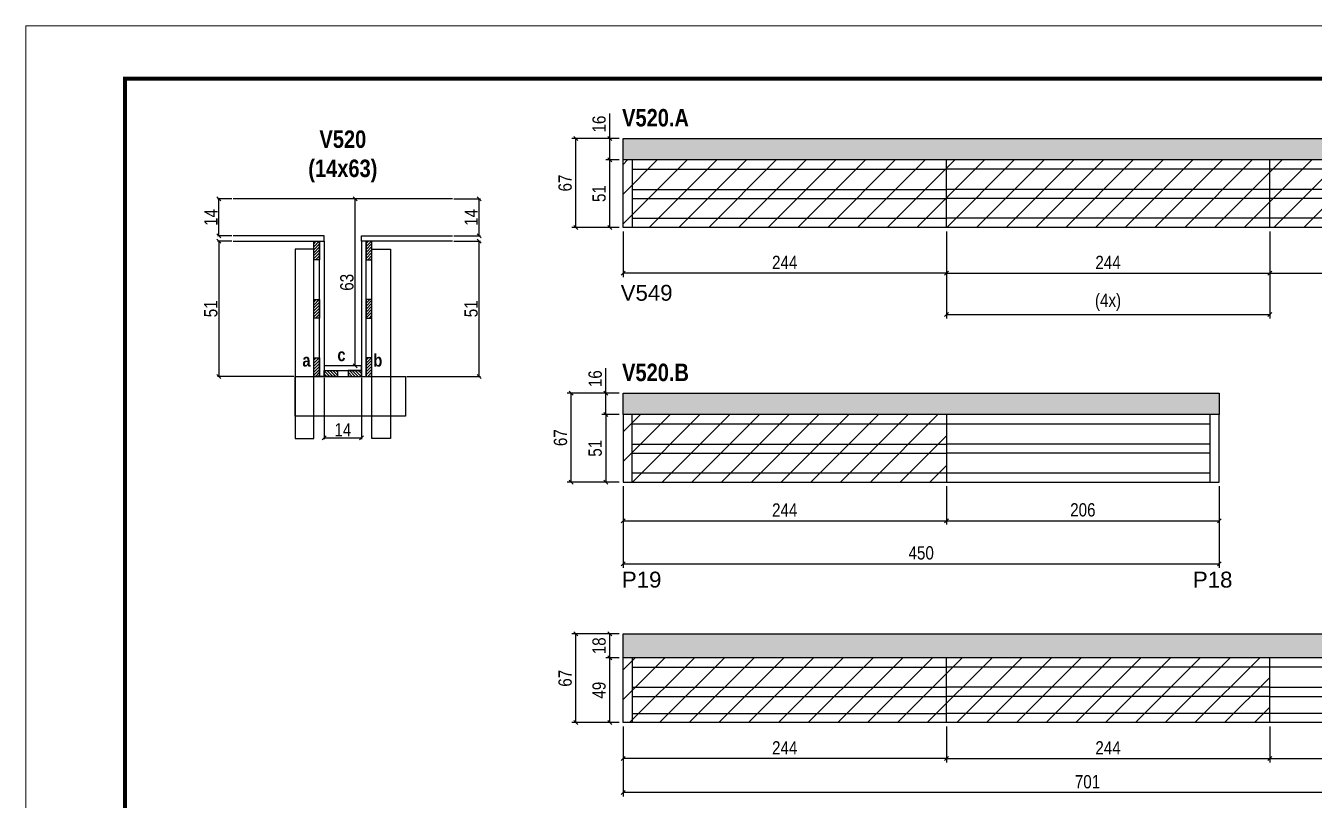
# Model space of a CAD drawing. Extents: x -15895 to 12929, y -2522 to 15173.
# Drawn here: x 4908 to 5880, y 11726 to 12311 of the extents above; entities that cross this region are included whole.
import ezdxf

# ---------------------------------------------------------------- set-up
doc = ezdxf.new("R2010")
doc.units = 0
doc.header["$PDMODE"] = 35
doc.header["$PDSIZE"] = -10
doc.linetypes.add('DASHED', pattern=[0.75, 0.5, -0.25])
for name, color, linetype in [('5', 5, 'Continuous'), ('COTA', 241, 'Continuous'), ('detalhes', 4, 'Continuous'), ('NOMENCLATURA', 7, 'Continuous'), ('Painéis', 200, 'Continuous'), ('SARR_2.2x7', 40, 'Continuous'), ('SARR_3.5x7', 81, 'Continuous')]:
    doc.layers.add(name, color=color, linetype=linetype)
for name, color, linetype, lineweight in [('CONCRETO', 251, 'Continuous', 25), ('Folhas', 255, 'Continuous', 9), ('Hachura', 251, 'Continuous', 9), ('SARRAFO DE PRESSAO', 251, 'DASHED', 9)]:
    doc.layers.add(name, color=color, linetype=linetype, lineweight=lineweight)
doc.styles.add('COTA TECNICA', font='techl___.ttf', dxfattribs={"height": 10})
doc.styles.add('COTA TECNICA 2X', font='techl___.ttf', dxfattribs={"height": 10})
doc.styles.get("Standard").update_dxf_attribs({"font": 'arial.ttf'})
doc.styles.add('TECNICA', font='techb___.ttf', dxfattribs={"height": 10})
doc.dimstyles.new('PAINEL', dxfattribs={"dimtxt": 10, "dimasz": 3, "dimexe": 3, "dimexo": 3, "dimgap": 3, "dimtad": 1, "dimdec": 1, "dimzin": 12, "dimdsep": 46, "dimtxsty": 'COTA TECNICA', "dimblk1": 'OBLIQUE', "dimblk2": 'OBLIQUE', "dimsah": 1, "dimcen": 0.9, "dimclrd": 4, "dimclre": 4, "dimclrt": 240, "dimadec": 1, "dimazin": 3, "dimtfac": 1, "dimtdec": 1, "dimtmove": 0, "dimatfit": 3, "dimfxl": 1, "dimtolj": 1, "dimtzin": 12, "dimarcsym": 0})
doc.dimstyles.new('SECAO', dxfattribs={"dimscale": 0.333333, "dimtxt": 5, "dimasz": 9, "dimexe": 3, "dimexo": 3, "dimgap": 3, "dimtad": 1, "dimdec": 1, "dimlfac": 0.5, "dimzin": 12, "dimdsep": 46, "dimtxsty": 'COTA TECNICA 2X', "dimblk1": 'OBLIQUE', "dimblk2": 'OBLIQUE', "dimsah": 1, "dimcen": 0.9, "dimclrd": 4, "dimclre": 4, "dimclrt": 240, "dimadec": 1, "dimazin": 3, "dimtfac": 1, "dimtdec": 1, "dimtmove": 0, "dimatfit": 3, "dimfxl": 1, "dimtolj": 1, "dimtzin": 12, "dimarcsym": 0})
pattern_1 = [(45, (-118387.018, -21131.5717), (-1.122532015, 1.122532015), [])]

# ---------------------------------------------------------------- blocks, each defined once
blk = doc.blocks.new('9999999999')
at = {"layer": 'Folhas'}
blk.add_lwpolyline([(98138.98, 34190.21), (99623.98, 34190.21), (99623.98, 35240.21), (98138.98, 35240.21)], close=True, dxfattribs=at)
at = {"layer": 'Folhas', "color": 30, "const_width": 3}
blk.add_lwpolyline([(98213.98, 34230.21), (99583.98, 34230.21), (99583.98, 35200.21), (98213.98, 35200.21)], close=True, dxfattribs=at)
blk = doc.blocks.new('_Oblique')
at = {"color": 0, "linetype": 'ByBlock', "lineweight": -2}
blk.add_line((-0.5, -0.5), (0.5, 0.5), dxfattribs=at)
blk = doc.blocks.new('*D131')
at = {"layer": 'COTA', "color": 4, "lineweight": -2, "transparency": 16777216}
for p, q in [((5063.45, 12147.97), (5052.66, 12147.97)), ((5053.66, 12147.97), (5053.66, 12045.97)), ((5110.15, 12045.97), (5052.66, 12045.97))]:
    blk.add_line(p, q, dxfattribs=at)
at = {"layer": 'Defpoints', "color": 0, "transparency": 16777216}
for p in [(5064.45, 12147.97), (5053.66, 12045.97), (5111.15, 12045.97, 0)]:
    blk.add_point(p, dxfattribs=at)
at = {"layer": 'COTA', "color": 4, "lineweight": -2, "transparency": 16777216, "xscale": 3, "yscale": 3, "zscale": 3}
for p, rotation in [((5053.66, 12147.97), 90), ((5053.66, 12045.97), 270)]:
    blk.add_blockref('_Oblique', p, dxfattribs=dict(at, rotation=rotation))
at = {"layer": 'COTA', "color": 240, "transparency": 16777216, "insert": (5047.55, 12096.97), "char_height": 10, "attachment_point": 5, "rotation": 90, "style": 'COTA TECNICA 2X'}
blk.add_mtext('\\A1;51', dxfattribs=at)
blk = doc.blocks.new('*D132')
at = {"layer": 'COTA', "color": 4, "lineweight": -2, "transparency": 16777216}
for p, q in [((5160.15, 12179.97), (5155.48, 12179.97)), ((5156.48, 12053.97), (5156.48, 12179.97)), ((5160.15, 12053.97), (5155.48, 12053.97))]:
    blk.add_line(p, q, dxfattribs=at)
at = {"layer": 'Defpoints', "color": 0, "transparency": 16777216}
for p in [(5156.48, 12179.97), (5161.15, 12179.97), (5161.15, 12053.97)]:
    blk.add_point(p, dxfattribs=at)
at = {"layer": 'COTA', "color": 4, "lineweight": -2, "transparency": 16777216, "xscale": 3, "yscale": 3, "zscale": 3}
for p, rotation in [((5156.48, 12179.97), 90), ((5156.48, 12053.97), 270)]:
    blk.add_blockref('_Oblique', p, dxfattribs=dict(at, rotation=rotation))
at = {"layer": 'COTA', "color": 240, "transparency": 16777216, "insert": (5150.26, 12116.97), "char_height": 10, "attachment_point": 5, "rotation": 90, "style": 'COTA TECNICA 2X'}
blk.add_mtext('\\A1;63', dxfattribs=at)
blk = doc.blocks.new('*D133')
at = {"layer": 'COTA', "color": 4, "lineweight": -2, "transparency": 16777216}
for p, q in [((5063.45, 12179.97), (5052.66, 12179.97)), ((5053.66, 12151.97), (5053.66, 12179.97)), ((5063.45, 12151.97), (5052.66, 12151.97))]:
    blk.add_line(p, q, dxfattribs=at)
at = {"layer": 'Defpoints', "color": 0, "transparency": 16777216}
for p in [(5053.66, 12179.97), (5064.45, 12179.97), (5064.45, 12151.97)]:
    blk.add_point(p, dxfattribs=at)
at = {"layer": 'COTA', "color": 4, "lineweight": -2, "transparency": 16777216, "xscale": 3, "yscale": 3, "zscale": 3}
for p, rotation in [((5053.66, 12179.97), 90), ((5053.66, 12151.97), 270)]:
    blk.add_blockref('_Oblique', p, dxfattribs=dict(at, rotation=rotation))
at = {"layer": 'COTA', "color": 240, "transparency": 16777216, "insert": (5047.59, 12165.97), "char_height": 10, "attachment_point": 5, "rotation": 90, "style": 'COTA TECNICA 2X'}
blk.add_mtext('\\A1;14', dxfattribs=at)
blk = doc.blocks.new('*D134')
at = {"layer": 'COTA', "color": 4, "lineweight": -2, "transparency": 16777216}
for p, q in [((5133.15, 12044.97), (5133.15, 11998.52)), ((5161.15, 12044.97), (5161.15, 11998.52)), ((5133.15, 11999.52), (5161.15, 11999.52))]:
    blk.add_line(p, q, dxfattribs=at)
at = {"layer": 'Defpoints', "color": 0, "transparency": 16777216}
for p in [(5133.15, 12045.97), (5161.15, 12045.97), (5161.15, 11999.52)]:
    blk.add_point(p, dxfattribs=at)
at = {"layer": 'COTA', "color": 4, "lineweight": -2, "transparency": 16777216, "xscale": 3, "yscale": 3, "zscale": 3, "rotation": 180}
blk.add_blockref('_Oblique', (5133.15, 11999.52), dxfattribs=at)
at = {"layer": 'COTA', "color": 4, "lineweight": -2, "transparency": 16777216, "xscale": 3, "yscale": 3, "zscale": 3}
blk.add_blockref('_Oblique', (5161.15, 11999.52), dxfattribs=at)
at = {"layer": 'COTA', "color": 240, "transparency": 16777216, "insert": (5147.15, 12005.59), "char_height": 10, "attachment_point": 5, "style": 'COTA TECNICA 2X'}
blk.add_mtext('\\A1;14', dxfattribs=at)
blk = doc.blocks.new('*D135')
at = {"layer": 'COTA', "color": 4, "lineweight": -2, "transparency": 16777216}
for p, q in [((5230.85, 12147.97), (5251.08, 12147.97)), ((5250.08, 12045.97), (5250.08, 12147.97)), ((5195.34, 12045.97), (5251.08, 12045.97))]:
    blk.add_line(p, q, dxfattribs=at)
at = {"layer": 'Defpoints', "color": 0, "transparency": 16777216}
for p in [(5229.85, 12147.97), (5250.08, 12147.97), (5194.34, 12045.97)]:
    blk.add_point(p, dxfattribs=at)
at = {"layer": 'COTA', "color": 4, "lineweight": -2, "transparency": 16777216, "xscale": 3, "yscale": 3, "zscale": 3}
for p, rotation in [((5250.08, 12147.97), 90), ((5250.08, 12045.97), 270)]:
    blk.add_blockref('_Oblique', p, dxfattribs=dict(at, rotation=rotation))
at = {"layer": 'COTA', "color": 240, "transparency": 16777216, "insert": (5243.97, 12096.97), "char_height": 10, "attachment_point": 5, "rotation": 90, "style": 'COTA TECNICA 2X'}
blk.add_mtext('\\A1;51', dxfattribs=at)
blk = doc.blocks.new('*D136')
at = {"layer": 'COTA', "color": 4, "lineweight": -2, "transparency": 16777216}
for p, q in [((5230.85, 12179.97), (5251.08, 12179.97)), ((5250.08, 12151.97), (5250.08, 12179.97)), ((5230.85, 12151.97), (5251.08, 12151.97))]:
    blk.add_line(p, q, dxfattribs=at)
at = {"layer": 'Defpoints', "color": 0, "transparency": 16777216}
for p in [(5229.85, 12179.97), (5250.08, 12179.97), (5229.85, 12151.97)]:
    blk.add_point(p, dxfattribs=at)
at = {"layer": 'COTA', "color": 4, "lineweight": -2, "transparency": 16777216, "xscale": 3, "yscale": 3, "zscale": 3}
for p, rotation in [((5250.08, 12179.97), 90), ((5250.08, 12151.97), 270)]:
    blk.add_blockref('_Oblique', p, dxfattribs=dict(at, rotation=rotation))
at = {"layer": 'COTA', "color": 240, "transparency": 16777216, "insert": (5244.01, 12165.97), "char_height": 10, "attachment_point": 5, "rotation": 90, "style": 'COTA TECNICA 2X'}
blk.add_mtext('\\A1;14', dxfattribs=at)
blk = doc.blocks.new('*D137')
at = {"layer": 'COTA', "color": 4, "linetype": 'ByBlock', "lineweight": -2, "transparency": 16777216}
for p, q in [((5358.62, 12155.46), (5358.62, 12120.92)), ((5602.62, 12155.46), (5602.62, 12120.92)), ((5602.62, 12123.92), (5358.62, 12123.92))]:
    blk.add_line(p, q, dxfattribs=at)
at = {"layer": 'Defpoints', "color": 0, "linetype": 'ByBlock', "transparency": 16777216}
for p in [(5358.62, 12158.46), (5602.62, 12158.46), (5358.62, 12123.92)]:
    blk.add_point(p, dxfattribs=at)
at = {"layer": 'COTA', "color": 4, "linetype": 'ByBlock', "lineweight": -2, "transparency": 16777216, "xscale": 3, "yscale": 3, "zscale": 3, "rotation": 180}
blk.add_blockref('_Oblique', (5358.62, 12123.92), dxfattribs=at)
at = {"layer": 'COTA', "color": 4, "linetype": 'ByBlock', "lineweight": -2, "transparency": 16777216, "xscale": 3, "yscale": 3, "zscale": 3}
blk.add_blockref('_Oblique', (5602.62, 12123.92), dxfattribs=at)
at = {"layer": 'COTA', "color": 240, "linetype": 'ByBlock', "transparency": 16777216, "insert": (5480.62, 12131.99), "char_height": 10, "attachment_point": 5, "style": 'COTA TECNICA'}
blk.add_mtext('\\A1;244', dxfattribs=at)
blk = doc.blocks.new('*D138')
at = {"layer": 'COTA', "color": 4, "lineweight": -2, "transparency": 16777216}
for p, q in [((5602.62, 12155.46), (5602.62, 12120.92)), ((5846.62, 12155.46), (5846.62, 12120.92)), ((5602.62, 12123.92), (5846.62, 12123.92))]:
    blk.add_line(p, q, dxfattribs=at)
at = {"layer": 'Defpoints', "color": 0, "transparency": 16777216}
for p in [(5602.62, 12158.46, 0), (5846.62, 12158.46, 0), (5846.62, 12123.92)]:
    blk.add_point(p, dxfattribs=at)
at = {"layer": 'COTA', "color": 4, "lineweight": -2, "transparency": 16777216, "xscale": 3, "yscale": 3, "zscale": 3, "rotation": 180}
blk.add_blockref('_Oblique', (5602.62, 12123.92), dxfattribs=at)
at = {"layer": 'COTA', "color": 4, "lineweight": -2, "transparency": 16777216, "xscale": 3, "yscale": 3, "zscale": 3}
blk.add_blockref('_Oblique', (5846.62, 12123.92), dxfattribs=at)
at = {"layer": 'COTA', "color": 240, "transparency": 16777216, "insert": (5724.62, 12131.99), "char_height": 10, "attachment_point": 5, "style": 'COTA TECNICA'}
blk.add_mtext('\\A1;244', dxfattribs=at)
blk = doc.blocks.new('*D139')
at = {"layer": 'COTA', "color": 4, "lineweight": -2, "transparency": 16777216}
for p, q in [((5846.62, 12155.46), (5846.62, 12120.92)), ((5995.62, 12155.46), (5995.62, 12120.92)), ((5846.62, 12123.92), (5995.62, 12123.92))]:
    blk.add_line(p, q, dxfattribs=at)
at = {"layer": 'Defpoints', "color": 0, "transparency": 16777216}
for p in [(5846.62, 12158.46, 0), (5995.62, 12158.46, 0), (5995.62, 12123.92)]:
    blk.add_point(p, dxfattribs=at)
at = {"layer": 'COTA', "color": 4, "lineweight": -2, "transparency": 16777216, "xscale": 3, "yscale": 3, "zscale": 3, "rotation": 180}
blk.add_blockref('_Oblique', (5846.62, 12123.92), dxfattribs=at)
at = {"layer": 'COTA', "color": 4, "lineweight": -2, "transparency": 16777216, "xscale": 3, "yscale": 3, "zscale": 3}
blk.add_blockref('_Oblique', (5995.62, 12123.92), dxfattribs=at)
at = {"layer": 'COTA', "color": 240, "transparency": 16777216, "insert": (5921.12, 12132.02), "char_height": 10, "attachment_point": 5, "style": 'COTA TECNICA'}
blk.add_mtext('\\A1;149', dxfattribs=at)
blk = doc.blocks.new('*D140')
at = {"layer": 'COTA', "color": 4, "lineweight": -2, "transparency": 16777216}
for p, q in [((5355.62, 12209.46), (5345.67, 12209.46)), ((5348.67, 12158.46), (5348.67, 12209.46)), ((5355.62, 12158.46), (5345.67, 12158.46))]:
    blk.add_line(p, q, dxfattribs=at)
at = {"layer": 'Defpoints', "color": 0, "transparency": 16777216}
for p in [(5348.67, 12209.46), (5358.62, 12209.46), (5358.62, 12158.46)]:
    blk.add_point(p, dxfattribs=at)
at = {"layer": 'COTA', "color": 4, "lineweight": -2, "transparency": 16777216, "xscale": 3, "yscale": 3, "zscale": 3}
for p, rotation in [((5348.67, 12209.46), 90), ((5348.67, 12158.46), 270)]:
    blk.add_blockref('_Oblique', p, dxfattribs=dict(at, rotation=rotation))
at = {"layer": 'COTA', "color": 240, "transparency": 16777216, "insert": (5340.56, 12183.96), "char_height": 10, "attachment_point": 5, "rotation": 90, "style": 'COTA TECNICA'}
blk.add_mtext('\\A1;51', dxfattribs=at)
blk = doc.blocks.new('*D141')
at = {"layer": 'COTA', "color": 4, "lineweight": -2, "transparency": 16777216}
for p, q in [((5348.67, 12225.46), (5348.67, 12244.48)), ((5355.62, 12225.46), (5345.67, 12225.46)), ((5348.67, 12209.46), (5348.67, 12225.46)), ((5355.62, 12209.46), (5345.67, 12209.46))]:
    blk.add_line(p, q, dxfattribs=at)
at = {"layer": 'Defpoints', "color": 0, "transparency": 16777216}
for p in [(5348.67, 12225.46), (5358.62, 12225.46), (5358.62, 12209.46)]:
    blk.add_point(p, dxfattribs=at)
at = {"layer": 'COTA', "color": 4, "lineweight": -2, "transparency": 16777216, "xscale": 3, "yscale": 3, "zscale": 3}
for p, rotation in [((5348.67, 12225.46), 90), ((5348.67, 12209.46), 270)]:
    blk.add_blockref('_Oblique', p, dxfattribs=dict(at, rotation=rotation))
at = {"layer": 'COTA', "color": 240, "transparency": 16777216, "insert": (5340.57, 12236.47), "char_height": 10, "attachment_point": 5, "rotation": 90, "style": 'COTA TECNICA'}
blk.add_mtext('\\A1;16', dxfattribs=at)
blk = doc.blocks.new('*D142')
at = {"layer": 'COTA', "color": 4, "lineweight": -2, "transparency": 16777216}
for p, q in [((5355.62, 12225.46), (5320.04, 12225.46)), ((5323.04, 12158.46), (5323.04, 12225.46)), ((5355.62, 12158.46), (5320.04, 12158.46))]:
    blk.add_line(p, q, dxfattribs=at)
at = {"layer": 'Defpoints', "color": 0, "transparency": 16777216}
for p in [(5323.04, 12225.46), (5358.62, 12225.46), (5358.62, 12158.46)]:
    blk.add_point(p, dxfattribs=at)
at = {"layer": 'COTA', "color": 4, "lineweight": -2, "transparency": 16777216, "xscale": 3, "yscale": 3, "zscale": 3}
for p, rotation in [((5323.04, 12225.46), 90), ((5323.04, 12158.46), 270)]:
    blk.add_blockref('_Oblique', p, dxfattribs=dict(at, rotation=rotation))
at = {"layer": 'COTA', "color": 240, "transparency": 16777216, "insert": (5314.94, 12191.96), "char_height": 10, "attachment_point": 5, "rotation": 90, "style": 'COTA TECNICA'}
blk.add_mtext('\\A1;67', dxfattribs=at)
blk = doc.blocks.new('*D143')
at = {"layer": 'COTA', "color": 4, "lineweight": -2, "transparency": 16777216}
for p, q in [((5602.62, 12155.46), (5602.62, 12089.69)), ((5846.62, 12155.46), (5846.62, 12089.69)), ((5602.62, 12092.69), (5846.62, 12092.69))]:
    blk.add_line(p, q, dxfattribs=at)
at = {"layer": 'Defpoints', "color": 0, "transparency": 16777216}
for p in [(5602.62, 12158.46), (5846.62, 12158.46), (5846.62, 12092.69)]:
    blk.add_point(p, dxfattribs=at)
at = {"layer": 'COTA', "color": 4, "lineweight": -2, "transparency": 16777216, "xscale": 3, "yscale": 3, "zscale": 3, "rotation": 180}
blk.add_blockref('_Oblique', (5602.62, 12092.69), dxfattribs=at)
at = {"layer": 'COTA', "color": 4, "lineweight": -2, "transparency": 16777216, "xscale": 3, "yscale": 3, "zscale": 3}
blk.add_blockref('_Oblique', (5846.62, 12092.69), dxfattribs=at)
at = {"layer": 'COTA', "color": 240, "transparency": 16777216, "insert": (5724.62, 12101.91), "char_height": 10, "attachment_point": 5, "style": 'COTA TECNICA'}
blk.add_mtext('\\A1;(4x)', dxfattribs=at)
blk = doc.blocks.new('*D148')
at = {"layer": 'COTA', "color": 4, "lineweight": -2, "transparency": 16777216}
for p, q in [((5358.62, 11963.16), (5358.62, 11901.5)), ((5808.62, 11963.16), (5808.62, 11901.5)), ((5358.62, 11904.5), (5808.62, 11904.5))]:
    blk.add_line(p, q, dxfattribs=at)
at = {"layer": 'Defpoints', "color": 0, "transparency": 16777216}
for p in [(5358.62, 11966.16), (5808.62, 11966.16), (5808.62, 11904.5)]:
    blk.add_point(p, dxfattribs=at)
at = {"layer": 'COTA', "color": 4, "lineweight": -2, "transparency": 16777216, "xscale": 3, "yscale": 3, "zscale": 3, "rotation": 180}
blk.add_blockref('_Oblique', (5358.62, 11904.5), dxfattribs=at)
at = {"layer": 'COTA', "color": 4, "lineweight": -2, "transparency": 16777216, "xscale": 3, "yscale": 3, "zscale": 3}
blk.add_blockref('_Oblique', (5808.62, 11904.5), dxfattribs=at)
at = {"layer": 'COTA', "color": 240, "transparency": 16777216, "insert": (5583.62, 11912.61), "char_height": 10, "attachment_point": 5, "style": 'COTA TECNICA'}
blk.add_mtext('\\A1;450', dxfattribs=at)
blk = doc.blocks.new('*D149')
at = {"layer": 'COTA', "color": 4, "lineweight": -2, "transparency": 16777216}
for p, q in [((5358.62, 11963.16), (5358.62, 11933.98)), ((5602.62, 11963.16), (5602.62, 11933.98)), ((5358.62, 11936.98), (5602.62, 11936.98))]:
    blk.add_line(p, q, dxfattribs=at)
at = {"layer": 'Defpoints', "color": 0, "transparency": 16777216}
for p in [(5358.62, 11966.16), (5602.62, 11966.16), (5602.62, 11936.98)]:
    blk.add_point(p, dxfattribs=at)
at = {"layer": 'COTA', "color": 4, "lineweight": -2, "transparency": 16777216, "xscale": 3, "yscale": 3, "zscale": 3, "rotation": 180}
blk.add_blockref('_Oblique', (5358.62, 11936.98), dxfattribs=at)
at = {"layer": 'COTA', "color": 4, "lineweight": -2, "transparency": 16777216, "xscale": 3, "yscale": 3, "zscale": 3}
blk.add_blockref('_Oblique', (5602.62, 11936.98), dxfattribs=at)
at = {"layer": 'COTA', "color": 240, "transparency": 16777216, "insert": (5480.62, 11945.06), "char_height": 10, "attachment_point": 5, "style": 'COTA TECNICA'}
blk.add_mtext('\\A1;244', dxfattribs=at)
blk = doc.blocks.new('*D144')
at = {"layer": 'COTA', "color": 4, "lineweight": -2, "transparency": 16777216}
for p, q in [((5602.62, 11963.16), (5602.62, 11933.98)), ((5808.62, 11963.16), (5808.62, 11933.98)), ((5602.62, 11936.98), (5808.62, 11936.98))]:
    blk.add_line(p, q, dxfattribs=at)
at = {"layer": 'Defpoints', "color": 0, "transparency": 16777216}
for p in [(5602.62, 11966.16), (5808.62, 11966.16), (5808.62, 11936.98)]:
    blk.add_point(p, dxfattribs=at)
at = {"layer": 'COTA', "color": 4, "lineweight": -2, "transparency": 16777216, "xscale": 3, "yscale": 3, "zscale": 3, "rotation": 180}
blk.add_blockref('_Oblique', (5602.62, 11936.98), dxfattribs=at)
at = {"layer": 'COTA', "color": 4, "lineweight": -2, "transparency": 16777216, "xscale": 3, "yscale": 3, "zscale": 3}
blk.add_blockref('_Oblique', (5808.62, 11936.98), dxfattribs=at)
at = {"layer": 'COTA', "color": 240, "transparency": 16777216, "insert": (5705.62, 11945.09), "char_height": 10, "attachment_point": 5, "style": 'COTA TECNICA'}
blk.add_mtext('\\A1;206', dxfattribs=at)
blk = doc.blocks.new('*D145')
at = {"layer": 'COTA', "color": 4, "lineweight": -2, "transparency": 16777216}
for p, q in [((5355.62, 12017.16), (5342.72, 12017.16)), ((5345.72, 12017.16), (5345.72, 11966.16)), ((5355.62, 11966.16), (5342.72, 11966.16))]:
    blk.add_line(p, q, dxfattribs=at)
at = {"layer": 'Defpoints', "color": 0, "transparency": 16777216}
for p in [(5358.62, 12017.16), (5345.72, 11966.16), (5358.62, 11966.16)]:
    blk.add_point(p, dxfattribs=at)
at = {"layer": 'COTA', "color": 4, "lineweight": -2, "transparency": 16777216, "xscale": 3, "yscale": 3, "zscale": 3}
for p, rotation in [((5345.72, 12017.16), 90), ((5345.72, 11966.16), 270)]:
    blk.add_blockref('_Oblique', p, dxfattribs=dict(at, rotation=rotation))
at = {"layer": 'COTA', "color": 240, "transparency": 16777216, "insert": (5337.61, 11991.66), "char_height": 10, "attachment_point": 5, "rotation": 90, "style": 'COTA TECNICA'}
blk.add_mtext('\\A1;51', dxfattribs=at)
blk = doc.blocks.new('*D146')
at = {"layer": 'COTA', "color": 4, "lineweight": -2, "transparency": 16777216}
for p, q in [((5345.72, 12033.16), (5345.72, 12052.18)), ((5355.62, 12033.16), (5342.72, 12033.16)), ((5345.72, 12017.16), (5345.72, 12033.16)), ((5355.62, 12017.16), (5342.72, 12017.16))]:
    blk.add_line(p, q, dxfattribs=at)
at = {"layer": 'Defpoints', "color": 0, "transparency": 16777216}
for p in [(5345.72, 12033.16), (5358.62, 12033.16), (5358.62, 12017.16)]:
    blk.add_point(p, dxfattribs=at)
at = {"layer": 'COTA', "color": 4, "lineweight": -2, "transparency": 16777216, "xscale": 3, "yscale": 3, "zscale": 3}
for p, rotation in [((5345.72, 12033.16), 90), ((5345.72, 12017.16), 270)]:
    blk.add_blockref('_Oblique', p, dxfattribs=dict(at, rotation=rotation))
at = {"layer": 'COTA', "color": 240, "transparency": 16777216, "insert": (5337.62, 12044.17), "char_height": 10, "attachment_point": 5, "rotation": 90, "style": 'COTA TECNICA'}
blk.add_mtext('\\A1;16', dxfattribs=at)
blk = doc.blocks.new('*D147')
at = {"layer": 'COTA', "color": 4, "lineweight": -2, "transparency": 16777216}
for p, q in [((5355.62, 12033.16), (5316.56, 12033.16)), ((5319.56, 11966.16), (5319.56, 12033.16)), ((5355.62, 11966.16), (5316.56, 11966.16))]:
    blk.add_line(p, q, dxfattribs=at)
at = {"layer": 'Defpoints', "color": 0, "transparency": 16777216}
for p in [(5319.56, 12033.16), (5358.62, 12033.16), (5358.62, 11966.16)]:
    blk.add_point(p, dxfattribs=at)
at = {"layer": 'COTA', "color": 4, "lineweight": -2, "transparency": 16777216, "xscale": 3, "yscale": 3, "zscale": 3}
for p, rotation in [((5319.56, 12033.16), 90), ((5319.56, 11966.16), 270)]:
    blk.add_blockref('_Oblique', p, dxfattribs=dict(at, rotation=rotation))
at = {"layer": 'COTA', "color": 240, "transparency": 16777216, "insert": (5311.45, 11999.66), "char_height": 10, "attachment_point": 5, "rotation": 90, "style": 'COTA TECNICA'}
blk.add_mtext('\\A1;67', dxfattribs=at)
blk = doc.blocks.new('*D150')
at = {"layer": 'COTA', "color": 4, "linetype": 'ByBlock', "lineweight": -2, "transparency": 16777216}
for p, q in [((5358.62, 11781.49), (5358.62, 11754.37)), ((5602.62, 11781.49), (5602.62, 11754.37)), ((5602.62, 11757.37), (5358.62, 11757.37))]:
    blk.add_line(p, q, dxfattribs=at)
at = {"layer": 'Defpoints', "color": 0, "linetype": 'ByBlock', "transparency": 16777216}
for p in [(5358.62, 11784.49), (5602.62, 11784.49), (5358.62, 11757.37)]:
    blk.add_point(p, dxfattribs=at)
at = {"layer": 'COTA', "color": 4, "linetype": 'ByBlock', "lineweight": -2, "transparency": 16777216, "xscale": 3, "yscale": 3, "zscale": 3, "rotation": 180}
blk.add_blockref('_Oblique', (5358.62, 11757.37), dxfattribs=at)
at = {"layer": 'COTA', "color": 4, "linetype": 'ByBlock', "lineweight": -2, "transparency": 16777216, "xscale": 3, "yscale": 3, "zscale": 3}
blk.add_blockref('_Oblique', (5602.62, 11757.37), dxfattribs=at)
at = {"layer": 'COTA', "color": 240, "linetype": 'ByBlock', "transparency": 16777216, "insert": (5480.62, 11765.44), "char_height": 10, "attachment_point": 5, "style": 'COTA TECNICA'}
blk.add_mtext('\\A1;244', dxfattribs=at)
blk = doc.blocks.new('*D151')
at = {"layer": 'COTA', "color": 4, "lineweight": -2, "transparency": 16777216}
for p, q in [((5602.62, 11781.49), (5602.62, 11754.37)), ((5846.62, 11781.49), (5846.62, 11754.37)), ((5602.62, 11757.37), (5846.62, 11757.37))]:
    blk.add_line(p, q, dxfattribs=at)
at = {"layer": 'Defpoints', "color": 0, "transparency": 16777216}
for p in [(5602.62, 11784.49, 0), (5846.62, 11784.49, 0), (5846.62, 11757.37)]:
    blk.add_point(p, dxfattribs=at)
at = {"layer": 'COTA', "color": 4, "lineweight": -2, "transparency": 16777216, "xscale": 3, "yscale": 3, "zscale": 3, "rotation": 180}
blk.add_blockref('_Oblique', (5602.62, 11757.37), dxfattribs=at)
at = {"layer": 'COTA', "color": 4, "lineweight": -2, "transparency": 16777216, "xscale": 3, "yscale": 3, "zscale": 3}
blk.add_blockref('_Oblique', (5846.62, 11757.37), dxfattribs=at)
at = {"layer": 'COTA', "color": 240, "transparency": 16777216, "insert": (5724.62, 11765.44), "char_height": 10, "attachment_point": 5, "style": 'COTA TECNICA'}
blk.add_mtext('\\A1;244', dxfattribs=at)
blk = doc.blocks.new('*D152')
at = {"layer": 'COTA', "color": 4, "lineweight": -2, "transparency": 16777216}
for p, q in [((5846.62, 11781.49), (5846.62, 11754.37)), ((6059.62, 11781.49), (6059.62, 11754.37)), ((5846.62, 11757.37), (6059.62, 11757.37))]:
    blk.add_line(p, q, dxfattribs=at)
at = {"layer": 'Defpoints', "color": 0, "transparency": 16777216}
for p in [(5846.62, 11784.49, 0), (6059.62, 11784.49, 0), (6059.62, 11757.37)]:
    blk.add_point(p, dxfattribs=at)
at = {"layer": 'COTA', "color": 4, "lineweight": -2, "transparency": 16777216, "xscale": 3, "yscale": 3, "zscale": 3, "rotation": 180}
blk.add_blockref('_Oblique', (5846.62, 11757.37), dxfattribs=at)
at = {"layer": 'COTA', "color": 4, "lineweight": -2, "transparency": 16777216, "xscale": 3, "yscale": 3, "zscale": 3}
blk.add_blockref('_Oblique', (6059.62, 11757.37), dxfattribs=at)
at = {"layer": 'COTA', "color": 240, "transparency": 16777216, "insert": (5953.12, 11765.59), "char_height": 10, "attachment_point": 5, "style": 'COTA TECNICA'}
blk.add_mtext('\\A1;213', dxfattribs=at)
blk = doc.blocks.new('*D153')
at = {"layer": 'COTA', "color": 4, "lineweight": -2, "transparency": 16777216}
for p, q in [((5358.62, 11781.49), (5358.62, 11728.71)), ((6059.62, 11781.49), (6059.62, 11728.71)), ((6059.62, 11731.71), (5358.62, 11731.71))]:
    blk.add_line(p, q, dxfattribs=at)
at = {"layer": 'Defpoints', "color": 0, "transparency": 16777216}
for p in [(5358.62, 11784.49, 0), (6059.62, 11784.49, 0), (5358.62, 11731.71)]:
    blk.add_point(p, dxfattribs=at)
at = {"layer": 'COTA', "color": 4, "lineweight": -2, "transparency": 16777216, "xscale": 3, "yscale": 3, "zscale": 3, "rotation": 180}
blk.add_blockref('_Oblique', (5358.62, 11731.71), dxfattribs=at)
at = {"layer": 'COTA', "color": 4, "lineweight": -2, "transparency": 16777216, "xscale": 3, "yscale": 3, "zscale": 3}
blk.add_blockref('_Oblique', (6059.62, 11731.71), dxfattribs=at)
at = {"layer": 'COTA', "color": 240, "transparency": 16777216, "insert": (5709.12, 11739.81), "char_height": 10, "attachment_point": 5, "style": 'COTA TECNICA'}
blk.add_mtext('\\A1;701', dxfattribs=at)
blk = doc.blocks.new('*D154')
at = {"layer": 'COTA', "color": 4, "lineweight": -2, "transparency": 16777216}
for p, q in [((5355.62, 11833.49), (5345.67, 11833.49)), ((5348.67, 11784.49), (5348.67, 11833.49)), ((5355.62, 11784.49), (5345.67, 11784.49))]:
    blk.add_line(p, q, dxfattribs=at)
at = {"layer": 'Defpoints', "color": 0, "transparency": 16777216}
for p in [(5348.67, 11833.49), (5358.62, 11833.49), (5358.62, 11784.49)]:
    blk.add_point(p, dxfattribs=at)
at = {"layer": 'COTA', "color": 4, "lineweight": -2, "transparency": 16777216, "xscale": 3, "yscale": 3, "zscale": 3}
for p, rotation in [((5348.67, 11833.49), 90), ((5348.67, 11784.49), 270)]:
    blk.add_blockref('_Oblique', p, dxfattribs=dict(at, rotation=rotation))
at = {"layer": 'COTA', "color": 240, "transparency": 16777216, "insert": (5340.57, 11808.99), "char_height": 10, "attachment_point": 5, "rotation": 90, "style": 'COTA TECNICA'}
blk.add_mtext('\\A1;49', dxfattribs=at)
blk = doc.blocks.new('*D155')
at = {"layer": 'COTA', "color": 4, "lineweight": -2, "transparency": 16777216}
for p, q in [((5355.62, 11851.49), (5345.67, 11851.49)), ((5348.67, 11833.49), (5348.67, 11851.49)), ((5355.62, 11833.49), (5345.67, 11833.49))]:
    blk.add_line(p, q, dxfattribs=at)
at = {"layer": 'Defpoints', "color": 0, "transparency": 16777216}
for p in [(5348.67, 11851.49), (5358.62, 11851.49), (5358.62, 11833.49)]:
    blk.add_point(p, dxfattribs=at)
at = {"layer": 'COTA', "color": 4, "lineweight": -2, "transparency": 16777216, "xscale": 3, "yscale": 3, "zscale": 3}
for p, rotation in [((5348.67, 11851.49), 90), ((5348.67, 11833.49), 270)]:
    blk.add_blockref('_Oblique', p, dxfattribs=dict(at, rotation=rotation))
at = {"layer": 'COTA', "color": 240, "transparency": 16777216, "insert": (5340.57, 11842.49), "char_height": 10, "attachment_point": 5, "rotation": 90, "style": 'COTA TECNICA'}
blk.add_mtext('\\A1;18', dxfattribs=at)
blk = doc.blocks.new('*D156')
at = {"layer": 'COTA', "color": 4, "lineweight": -2, "transparency": 16777216}
for p, q in [((5355.62, 11851.49), (5320.04, 11851.49)), ((5323.04, 11784.49), (5323.04, 11851.49)), ((5355.62, 11784.49), (5320.04, 11784.49))]:
    blk.add_line(p, q, dxfattribs=at)
at = {"layer": 'Defpoints', "color": 0, "transparency": 16777216}
for p in [(5323.04, 11851.49), (5358.62, 11851.49), (5358.62, 11784.49)]:
    blk.add_point(p, dxfattribs=at)
at = {"layer": 'COTA', "color": 4, "lineweight": -2, "transparency": 16777216, "xscale": 3, "yscale": 3, "zscale": 3}
for p, rotation in [((5323.04, 11851.49), 90), ((5323.04, 11784.49), 270)]:
    blk.add_blockref('_Oblique', p, dxfattribs=dict(at, rotation=rotation))
at = {"layer": 'COTA', "color": 240, "transparency": 16777216, "insert": (5314.94, 11817.99), "char_height": 10, "attachment_point": 5, "rotation": 90, "style": 'COTA TECNICA'}
blk.add_mtext('\\A1;67', dxfattribs=at)

msp = doc.modelspace()

# ---------------------------------------------------------------- hatches: boundary and pattern name
at = {"layer": 'COTA'}
h = msp.add_hatch(dxfattribs=at)
h.set_pattern_fill('AR-CONC', color=256, scale=0.03)
h.set_pattern_definition([(50, (1616.512, 2673.1487), (5.46554, -0.4781726), [0.5715, -6.2865]), (355, (1616.512, 2673.1487), (-1.0573026, 5.7317054), [0.4572, -5.0292175]), (100.451445, (1616.9676, 2673.109), (4.4082374, 5.2535326), [0.4857003, -5.3427073]), (46.1842, (1616.512, 2674.673), (8.1323712, -1.26127), [0.85725, -9.42975]), (96.63556, (1617.19, 2674.568), (7.122124, 7.422784), [0.728551, -8.014068]), (351.18415, (1616.512, 2674.673), (7.122124, 7.422784), [0.685799, -7.543792]), (21, (1617.274, 2674.2917), (4.5484317, -3.067956), [0.5715, -6.2865]), (326, (1617.274, 2674.2917), (1.854061, 5.525639), [0.4572, -5.0292]), (71.451445, (1617.653, 2674.036), (6.4024926, 2.457683), [0.4857003, -5.342698]), (37.5, (1616.5122, 2673.1487), (0.0926581, 2.53665117), [0, -4.96824, 0, -5.1054, 0, -5.04825]), (7.5, (1616.5122, 2673.1487), (2.0045899, 3.00541724), [0, -2.91084, 0, -4.85394, 0, -1.92405]), (327.5, (1614.813, 2673.1487), (4.06771786, -0.1718623), [0, -1.905, 0, -5.9436, 0, -7.8867]), (317.5, (1614.051, 2673.1487), (4.4438754, 0.7627947), [0, -2.4765, 0, -3.94716, 0, -5.6007])])
h.paths.add_polyline_path([(5995.62, 12209.46), (5995.62, 12225.46), (5358.62, 12225.46), (5358.62, 12209.46)])
h = msp.add_hatch(dxfattribs=at)
h.set_pattern_fill('AR-CONC', color=256, scale=0.03)
h.set_pattern_definition([(50, (1634.7224, -172.016), (5.46554, -0.4781726), [0.5715, -6.2865]), (355, (1634.7224, -172.016), (-1.0573026, 5.7317054), [0.4572, -5.0292175]), (100.451445, (1635.178, -172.056), (4.4082374, 5.2535326), [0.4857003, -5.3427073]), (46.1842, (1634.7224, -170.492), (8.1323712, -1.26127), [0.85725, -9.42975]), (96.63556, (1635.4, -170.597), (7.122124, 7.4227837), [0.7285507, -8.014068]), (351.18415, (1634.722, -170.492), (7.122124, 7.422784), [0.685799, -7.543792]), (21, (1635.4844, -170.873), (4.5484317, -3.067956), [0.5715, -6.2865]), (326, (1635.4844, -170.873), (1.8540609, 5.525639), [0.4572, -5.0292]), (71.451445, (1635.8634, -171.129), (6.4024926, 2.457683), [0.4857003, -5.3426981]), (37.5, (1634.7224, -172.0161), (0.0926581, 2.53665117), [0, -4.96824, 0, -5.1054, 0, -5.04825]), (7.5, (1634.7224, -172.016), (2.0045899, 3.00541724), [0, -2.91084, 0, -4.85394, 0, -1.92405]), (327.5, (1633.0231, -172.0161), (4.06771786, -0.17186232), [0, -1.905, 0, -5.9436, 0, -7.8867]), (317.5, (1632.261, -172.016), (4.4438754, 0.7627947), [0, -2.4765, 0, -3.94716, 0, -5.6007])])
h.paths.add_polyline_path([(5358.62, 12033.16), (5358.62, 12017.16), (5808.62, 12017.16), (5808.62, 12033.16)])
h = msp.add_hatch(dxfattribs=at)
h.set_pattern_fill('AR-CONC', color=256, scale=0.03)
h.set_pattern_definition([(50, (0, -25.0097), (5.46554, -0.4781726), [0.5715, -6.2865]), (355, (0, -25.0097), (-1.0573026, 5.7317054), [0.4572, -5.0292175]), (100.451445, (0.4555, -25.0496), (4.4082374, 5.2535326), [0.4857003, -5.3427073]), (46.1842, (0, -23.486), (8.1323712, -1.26127), [0.85725, -9.42975]), (96.63556, (0.678, -23.591), (7.122124, 7.4227837), [0.7285507, -8.014068]), (351.18415, (0, -23.486), (7.122124, 7.422784), [0.685799, -7.543792]), (21, (0.762, -23.8667), (4.5484317, -3.067956), [0.5715, -6.2865]), (326, (0.762, -23.8667), (1.8540609, 5.525639), [0.4572, -5.0292]), (71.451445, (1.141, -24.1224), (6.4024926, 2.457683), [0.4857003, -5.3426981]), (37.5, (0, -25.0097), (0.0926581, 2.53665117), [0, -4.96824, 0, -5.1054, 0, -5.04825]), (7.5, (0, -25.0097), (2.0045899, 3.00541724), [0, -2.91084, 0, -4.85394, 0, -1.92405]), (327.5, (-1.6993, -25.0097), (4.06771786, -0.17186232), [0, -1.905, 0, -5.9436, 0, -7.8867]), (317.5, (-2.4613, -25.0097), (4.4438754, 0.7627947), [0, -2.4765, 0, -3.94716, 0, -5.6007])])
h.paths.add_polyline_path([(6086.62, 11835.49), (6271.12, 11835.49), (6271.12, 11851.49), (5358.62, 11851.49), (5358.62, 11833.49), (6059.62, 11833.49), (6059.62, 11784.49), (6086.62, 11784.49)])
at = {"layer": 'Hachura', "linetype": 'ByBlock'}
h = msp.add_hatch(dxfattribs=at)
h.set_pattern_fill('ANSI31', color=256, scale=5)
h.paths.add_polyline_path([(5602.62, 12209.46), (5358.62, 12209.46), (5358.62, 12158.46), (5602.62, 12158.46)])
h.paths.add_polyline_path([(5846.62, 12209.46), (5602.62, 12209.46), (5602.62, 12158.46), (5846.62, 12158.46)])
h.paths.add_polyline_path([(5995.62, 12209.46), (5846.62, 12209.46), (5846.62, 12158.46), (5995.62, 12158.46)])
h = msp.add_hatch(dxfattribs=at)
h.set_pattern_fill('ANSI31', color=256, scale=5)
h.paths.add_polyline_path([(5602.62, 12017.16), (5358.62, 12017.16), (5358.62, 11966.16), (5602.62, 11966.16)])
h.paths.add_polyline_path([(5602.62, 11833.49), (5358.62, 11833.49), (5358.62, 11784.49), (5602.62, 11784.49)])
h.paths.add_polyline_path([(5846.62, 11833.49), (5602.62, 11833.49), (5602.62, 11784.49), (5846.62, 11784.49)])
at = {"layer": 'SARR_2.2x7'}
h = msp.add_hatch(dxfattribs=at)
h.set_pattern_fill('ANSI31', color=256, scale=0.5)
h.set_pattern_definition([(45, (-118387.018, -21087.5717), (-1.122532015, 1.122532015), [])])
h.paths.add_polyline_path([(5125.15, 12133.97), (5129.55, 12133.97), (5129.55, 12147.97), (5125.15, 12147.97)])
h = msp.add_hatch(dxfattribs=at)
h.set_pattern_fill('ANSI31', color=256, scale=0.5)
h.set_pattern_definition([(45, (-118397.018, -21087.5717), (-1.122532015, 1.122532015), [])])
h.paths.add_polyline_path([(5169.15, 12133.97), (5164.75, 12133.97), (5164.75, 12147.97), (5169.15, 12147.97)])
h = msp.add_hatch(dxfattribs=at)
h.set_pattern_fill('ANSI31', color=256, scale=0.5)
h.set_pattern_definition(pattern_1)
h.paths.add_polyline_path([(5125.15, 12089.97), (5129.55, 12089.97), (5129.55, 12103.97), (5125.15, 12103.97)])
h = msp.add_hatch(dxfattribs=at)
h.set_pattern_fill('ANSI31', color=256, scale=0.5)
h.set_pattern_definition(pattern_1)
h.paths.add_polyline_path([(5169.15, 12089.97), (5164.75, 12089.97), (5164.75, 12103.97), (5169.15, 12103.97)])
h = msp.add_hatch(dxfattribs=at)
h.set_pattern_fill('ANSI31', color=256, scale=0.5)
h.set_pattern_definition([(45, (-118387.018, -21175.5717), (-1.122532015, 1.122532015), [])])
h.paths.add_polyline_path([(5125.15, 12045.97), (5129.55, 12045.97), (5129.55, 12059.97), (5125.15, 12059.97)])
h = msp.add_hatch(dxfattribs=at)
h.set_pattern_fill('ANSI31', color=256, scale=0.5)
h.set_pattern_definition([(45, (-118397.018, -21175.5717), (-1.122532015, 1.122532015), [])])
h.paths.add_polyline_path([(5169.15, 12045.97), (5164.75, 12045.97), (5164.75, 12059.97), (5169.15, 12059.97)])
h = msp.add_hatch(dxfattribs=at)
h.set_pattern_fill('ANSI31', color=256, scale=0.5, angle=90)
h.set_pattern_definition([(135, (38368.6903, -111466.2027), (-1.122532015, -1.122532015), [])])
h.paths.add_polyline_path([(5143.15, 12045.97), (5143.15, 12050.37), (5133.15, 12050.37), (5133.15, 12045.97)])
h = msp.add_hatch(dxfattribs=at)
h.set_pattern_fill('ANSI31', color=256, scale=0.5, angle=90)
h.set_pattern_definition([(135, (38358.6903, -111466.2027), (-1.122532015, -1.122532015), [])])
h.paths.add_polyline_path([(5151.15, 12050.37), (5151.15, 12045.97), (5161.15, 12045.97), (5161.15, 12050.37)])

# ---------------------------------------------------------------- linework, layer by layer
at = {"layer": 'CONCRETO', "linetype": 'Continuous'}
msp.add_line((5229.85, 12179.97), (5064.45, 12179.97), dxfattribs=at)
at = {"layer": 'COTA'}
for p, q in [((5358.62, 12209.46), (5358.62, 12225.46)), ((5358.62, 12225.46), (5995.62, 12225.46)), ((5358.62, 12017.16), (5358.62, 12033.16)), ((5358.62, 12033.16), (5808.62, 12033.16)), ((5808.62, 12033.16), (5808.62, 12017.16)), ((5358.62, 11833.49), (5358.62, 11851.49)), ((5358.62, 11851.49), (6271.12, 11851.49))]:
    msp.add_line(p, q, dxfattribs=at)
at = {"layer": 'Painéis', "linetype": 'ByBlock'}
for p, q in [((5995.62, 12209.46), (5358.62, 12209.46)), ((5358.62, 12158.46), (5358.62, 12209.46)), ((5602.62, 12158.46), (5602.62, 12209.46)), ((5846.62, 12158.46), (5846.62, 12209.46)), ((5995.62, 12158.46), (5358.62, 12158.46)), ((5808.62, 12017.16), (5358.62, 12017.16)), ((5358.62, 12017.16), (5358.62, 11966.16)), ((5602.62, 12017.16), (5602.62, 11966.16)), ((5808.62, 11966.16), (5808.62, 12017.16)), ((5358.62, 11966.16), (5808.62, 11966.16)), ((6059.62, 11833.49), (5358.62, 11833.49)), ((5358.62, 11784.49), (5358.62, 11833.49)), ((5602.62, 11784.49), (5602.62, 11833.49)), ((5846.62, 11784.49), (5846.62, 11833.49)), ((6059.62, 11784.49), (5358.62, 11784.49))]:
    msp.add_line(p, q, dxfattribs=at)
at = {"layer": 'Painéis', "linetype": 'Continuous'}
for points in [[(5064.45, 12147.97), (5133.15, 12147.97), (5133.15, 12151.97), (5064.45, 12151.97)], [(5229.85, 12147.97), (5161.15, 12147.97), (5161.15, 12151.97), (5229.85, 12151.97)]]:
    msp.add_lwpolyline(points, dxfattribs=at)
for points in [[(5129.55, 12045.97), (5129.55, 12147.97), (5133.15, 12147.97), (5133.15, 12045.97)], [(5164.75, 12045.97), (5164.75, 12147.97), (5161.15, 12147.97), (5161.15, 12045.97)], [(5161.15, 12053.97), (5133.15, 12053.97), (5133.15, 12050.37), (5161.15, 12050.37)]]:
    msp.add_lwpolyline(points, close=True, dxfattribs=at)
at = {"layer": 'SARR_2.2x7', "linetype": 'Continuous'}
for p, q in [((5365.62, 12209.46), (5365.62, 12158.46)), ((5365.62, 12202.46), (5602.62, 12202.46)), ((5846.62, 12202.46), (5602.62, 12202.46)), ((5988.62, 12202.46), (5846.62, 12202.46)), ((5365.62, 12187.15), (5602.62, 12187.15)), ((5846.62, 12187.15), (5602.62, 12187.15)), ((5988.62, 12187.15), (5846.62, 12187.15)), ((5365.62, 12180.15), (5602.62, 12180.15)), ((5846.62, 12180.15), (5602.62, 12180.15)), ((5988.62, 12180.15), (5846.62, 12180.15)), ((5365.62, 12165.46), (5602.62, 12165.46)), ((5846.62, 12165.46), (5602.62, 12165.46)), ((5988.62, 12165.46), (5846.62, 12165.46)), ((5365.62, 11966.16), (5365.62, 12017.16)), ((5365.62, 12010.16), (5602.62, 12010.16)), ((5602.62, 12010.16), (5801.62, 12010.16)), ((5801.62, 11966.16), (5801.62, 12017.16)), ((5365.62, 11994.84), (5602.62, 11994.84)), ((5801.62, 11994.84), (5602.62, 11994.84)), ((5365.62, 11987.84), (5602.62, 11987.84)), ((5801.62, 11987.84), (5602.62, 11987.84)), ((5365.62, 11973.16), (5602.62, 11973.16)), ((5602.62, 11973.16), (5801.62, 11973.16)), ((5365.62, 11833.49), (5365.62, 11784.49)), ((5365.62, 11826.49), (5602.62, 11826.49)), ((5846.62, 11826.49), (5602.62, 11826.49)), ((6052.62, 11826.49), (5846.62, 11826.49)), ((5365.62, 11811.17), (5602.62, 11811.17)), ((5846.62, 11811.17), (5602.62, 11811.17)), ((5846.62, 11811.17), (6052.62, 11811.17)), ((5365.62, 11804.17), (5602.62, 11804.17)), ((5846.62, 11804.17), (5602.62, 11804.17)), ((5846.62, 11804.17), (6052.62, 11804.17)), ((5365.62, 11791.49), (5602.62, 11791.49)), ((5846.62, 11791.49), (5602.62, 11791.49)), ((6052.62, 11791.49), (5846.62, 11791.49))]:
    msp.add_line(p, q, dxfattribs=at)
at = {"layer": 'SARR_2.2x7'}
for points in [[(5129.55, 12147.97), (5129.55, 12133.97), (5125.15, 12133.97), (5125.15, 12147.97)], [(5164.75, 12147.97), (5164.75, 12133.97), (5169.15, 12133.97), (5169.15, 12147.97)], [(5129.55, 12103.97), (5129.55, 12089.97), (5125.15, 12089.97), (5125.15, 12103.97)], [(5164.75, 12103.97), (5164.75, 12089.97), (5169.15, 12089.97), (5169.15, 12103.97)], [(5129.55, 12059.97), (5129.55, 12045.97), (5125.15, 12045.97), (5125.15, 12059.97)], [(5164.75, 12059.97), (5164.75, 12045.97), (5169.15, 12045.97), (5169.15, 12059.97)], [(5133.15, 12050.37), (5143.15, 12050.37), (5143.15, 12045.97), (5133.15, 12045.97)], [(5161.15, 12050.37), (5151.15, 12050.37), (5151.15, 12045.97), (5161.15, 12045.97)]]:
    msp.add_lwpolyline(points, close=True, dxfattribs=at)
at = {"layer": 'SARR_3.5x7'}
for points in [[(5125.15, 12141.97), (5111.15, 12141.97), (5111.15, 11998.99), (5125.15, 11998.99)], [(5169.15, 12141.97), (5183.15, 12141.97), (5183.15, 11998.99), (5169.15, 11998.99)], [(5111.15, 12045.97), (5194.34, 12045.97), (5194.34, 12015.88), (5111.15, 12015.88)]]:
    msp.add_lwpolyline(points, close=True, dxfattribs=at)

# ---------------------------------------------------------------- block references
at = {"layer": 'SARRAFO DE PRESSAO', "color": 6, "linetype": 'ByBlock'}
msp.add_blockref('9999999999', (-93231.11, -22929.5), dxfattribs=at)

# ---------------------------------------------------------------- texts
at = {"layer": '5', "linetype": 'Continuous'}
for s, rotation, p in [('V549', 0.00004, (5356.83, 12103.07, 0)), ('P19', 359.99996, (5357.76, 11886.48)), ('P18', 359.99996, (5788.69, 11886.48))]:
    msp.add_text(s, height=12, rotation=rotation, dxfattribs=at).set_placement(p)
at = {"layer": 'detalhes', "style": 'TECNICA'}
for s, p in [('a', (5116.63, 12053.33)), ('c', (5143.07, 12057.44)), ('b', (5170.19, 12053.32))]:
    msp.add_text(s, height=9.6, dxfattribs=at).set_placement(p)
at = {"layer": 'NOMENCLATURA', "style": 'TECNICA'}
for s, p in [('V520.A', (5357.9, 12234.65)), ('V520.B', (5357.9, 12042.35))]:
    msp.add_text(s, height=13.2, dxfattribs=at).set_placement(p)
at = {"layer": 'NOMENCLATURA', "insert": (5147.15, 12231.66), "char_height": 13.2, "attachment_point": 2, "style": 'TECNICA'}
msp.add_mtext_dynamic_manual_height_columns('V520\\P(14x63)', width=300.2766, gutter_width=1, heights=[0], dxfattribs=at)

# ---------------------------------------------------------------- dimensions: what is measured, and where the dimension line sits
at = {"layer": 'COTA'}
for base, p1, p2, angle, dimstyle, picture, middle in [((5348.67, 12225.46), (5358.62, 12209.46), (5358.62, 12225.46), 90, 'PAINEL', '*D141', (5340.57, 12236.47)), ((5323.04, 12225.46), (5358.62, 12158.46), (5358.62, 12225.46), 90, 'PAINEL', '*D142', (5314.94, 12191.96)), ((5348.67, 12209.46), (5358.62, 12158.46), (5358.62, 12209.46), 90, 'PAINEL', '*D140', (5340.56, 12183.96)), ((5053.66, 12179.97), (5064.45, 12151.97), (5064.45, 12179.97), 90, 'SECAO', '*D133', (5047.59, 12165.97)), ((5250.08, 12179.97), (5229.85, 12151.97), (5229.85, 12179.97), 90, 'SECAO', '*D136', (5244.01, 12165.97)), ((5053.66, 12045.97), (5064.45, 12147.97), (5111.15, 12045.97), 90, 'SECAO', '*D131', (5047.55, 12096.97)), ((5250.08, 12147.97), (5194.34, 12045.97), (5229.85, 12147.97), 90, 'SECAO', '*D135', (5243.97, 12096.97)), ((5345.72, 12033.16), (5358.62, 12017.16), (5358.62, 12033.16), 90, 'PAINEL', '*D146', (5337.62, 12044.17)), ((5319.56, 12033.16), (5358.62, 11966.16), (5358.62, 12033.16), 90, 'PAINEL', '*D147', (5311.45, 11999.66)), ((5345.72, 11966.16), (5358.62, 12017.16), (5358.62, 11966.16), 90, 'PAINEL', '*D145', (5337.61, 11991.66)), ((5808.62, 11904.5), (5358.62, 11966.16), (5808.62, 11966.16), 180, 'PAINEL', '*D148', (5583.62, 11912.61)), ((5323.04, 11851.49), (5358.62, 11784.49), (5358.62, 11851.49), 90, 'PAINEL', '*D156', (5314.94, 11817.99)), ((5348.67, 11851.49), (5358.62, 11833.49), (5358.62, 11851.49), 90, 'PAINEL', '*D155', (5340.57, 11842.49)), ((5348.67, 11833.49), (5358.62, 11784.49), (5358.62, 11833.49), 90, 'PAINEL', '*D154', (5340.57, 11808.99))]:
    dim = msp.add_linear_dim(base=base, p1=p1, p2=p2, angle=angle, dimstyle=dimstyle, dxfattribs=at)
    dim.commit()
    dim.dimension.update_dxf_attribs({"geometry": picture, "text_midpoint": middle})
dim = msp.add_linear_dim(base=(5156.48, 12179.97), p1=(5161.15, 12053.97), p2=(5161.15, 12179.97), angle=90, dimstyle='SECAO', dxfattribs=at)
dim.commit()
dim.dimension.update_dxf_attribs({"geometry": '*D132', "text_midpoint": (5156.48, 12116.97), "dimtype": 160})
at = {"layer": 'COTA', "linetype": 'ByBlock'}
for base, p1, p2, picture, middle in [((5358.62, 12123.92), (5602.62, 12158.46), (5358.62, 12158.46), '*D137', (5480.62, 12131.99)), ((5358.62, 11757.37), (5602.62, 11784.49), (5358.62, 11784.49), '*D150', (5480.62, 11765.44))]:
    dim = msp.add_linear_dim(base=base, p1=p1, p2=p2, angle=180, dimstyle='PAINEL', override={"dimtmove": 1}, dxfattribs=at)
    dim.commit()
    dim.dimension.update_dxf_attribs({"geometry": picture, "text_midpoint": middle})
at = {"layer": 'COTA'}
for base, p1, p2, dimstyle, picture, middle in [((5846.62, 12123.92, 0), (5602.62, 12158.46), (5846.62, 12158.46), 'PAINEL', '*D138', (5724.62, 12131.99, 0)), ((5995.62, 12123.92, 0), (5846.62, 12158.46), (5995.62, 12158.46), 'PAINEL', '*D139', (5921.12, 12132.02, 0)), ((5161.15, 11999.52), (5133.15, 12045.97), (5161.15, 12045.97), 'SECAO', '*D134', (5147.15, 12005.59)), ((5602.62, 11936.98), (5358.62, 11966.16), (5602.62, 11966.16), 'PAINEL', '*D149', (5480.62, 11945.06)), ((5358.62, 11731.71, 0), (6059.62, 11784.49), (5358.62, 11784.49), 'PAINEL', '*D153', (5709.12, 11739.81, 0)), ((5846.62, 11757.37, 0), (5602.62, 11784.49), (5846.62, 11784.49), 'PAINEL', '*D151', (5724.62, 11765.44, 0)), ((6059.62, 11757.37, 0), (5846.62, 11784.49), (6059.62, 11784.49), 'PAINEL', '*D152', (5953.12, 11765.59, 0))]:
    dim = msp.add_linear_dim(base=base, p1=p1, p2=p2, dimstyle=dimstyle, dxfattribs=at)
    dim.commit()
    dim.dimension.update_dxf_attribs({"geometry": picture, "text_midpoint": middle})
dim = msp.add_linear_dim(base=(5846.62, 12092.69), p1=(5602.62, 12158.46), p2=(5846.62, 12158.46), text='(4x)', dimstyle='PAINEL', dxfattribs=at)
dim.commit()
dim.dimension.update_dxf_attribs({"geometry": '*D143', "text_midpoint": (5724.62, 12101.91)})
dim = msp.add_linear_dim(base=(5808.62, 11936.98), p1=(5602.62, 11966.16), p2=(5808.62, 11966.16), dimstyle='PAINEL', override={"dimtmove": 1}, dxfattribs=at)
dim.commit()
dim.dimension.update_dxf_attribs({"geometry": '*D144', "text_midpoint": (5705.62, 11945.09)})

doc.saveas('drawing.dxf')
